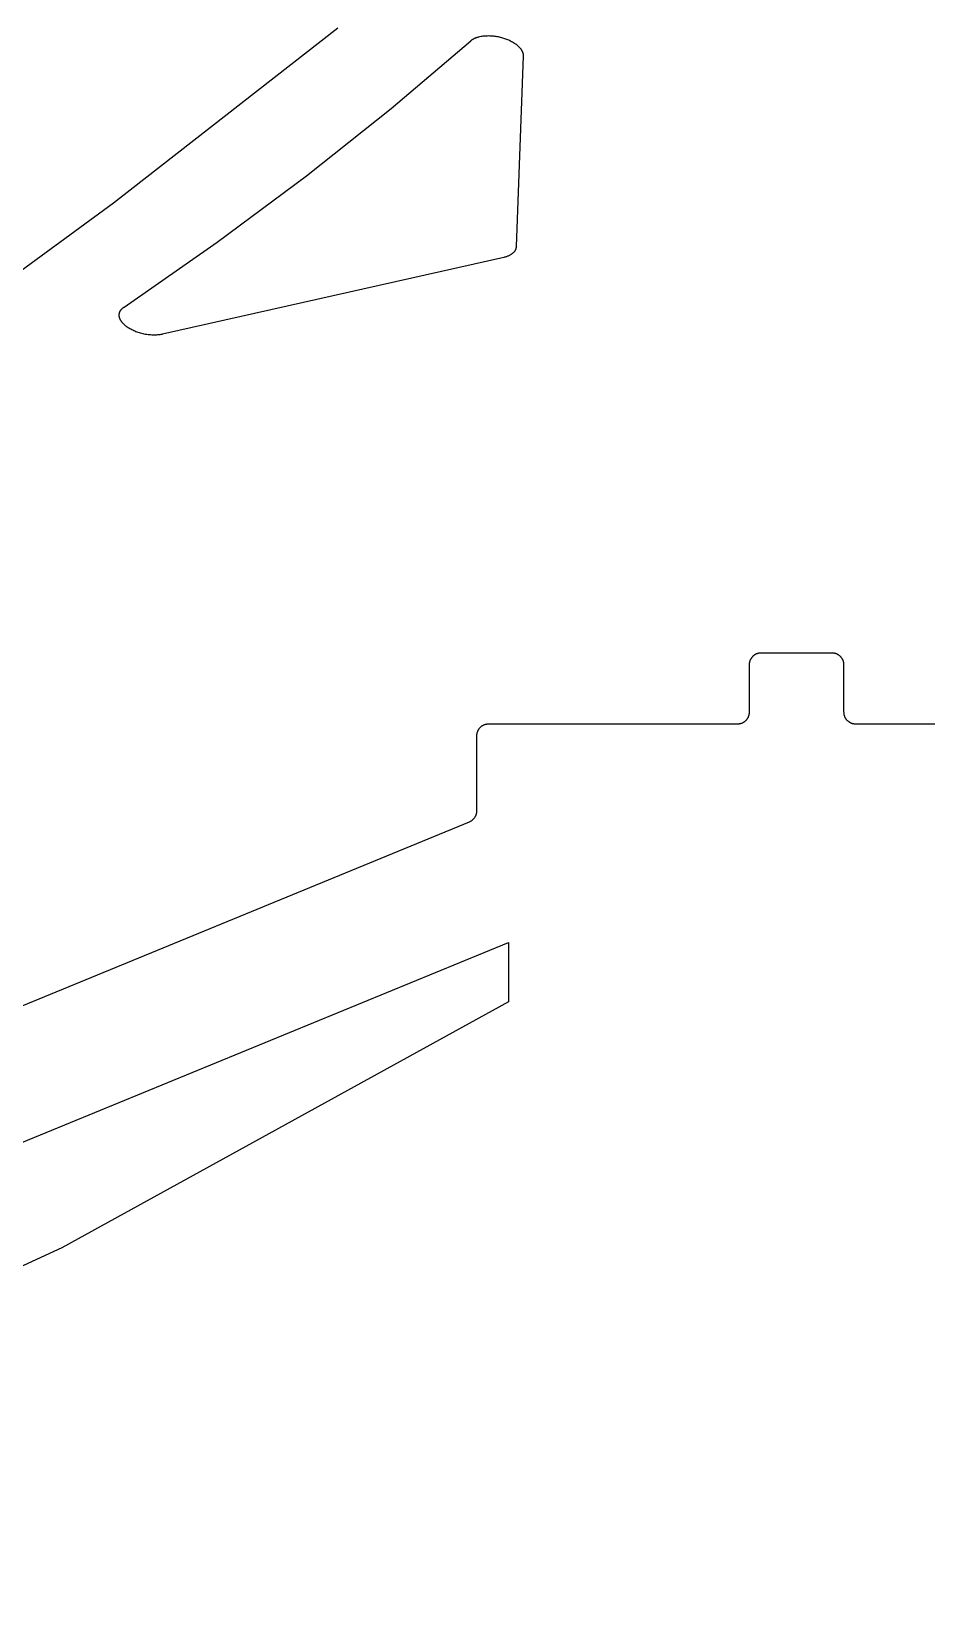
# Model space of a CAD drawing. Extents: x -3038 to -58, y -1919 to -667.
# Drawn here: x -2630 to -2253, y -1919 to -1250 of the extents above; entities that cross this region are included whole.
import ezdxf

# ---------------------------------------------------------------- set-up
doc = ezdxf.new("R2010")
doc.units = 0
doc.layers.add('DEFAULT', color=7, linetype='CONTINUOUS')

msp = doc.modelspace()

# ---------------------------------------------------------------- linework, layer by layer
at = {"layer": 'DEFAULT'}
for p, q in [((-2595.72, -1322.55), (-2501.1, -1248.73)), ((-2478.67, -1282.81), (-2445.05, -1254.22)), ((-2445.05, -1254.22), (-2444.94, -1254.12)), ((-2444.94, -1254.12), (-2444.82, -1254.03)), ((-2444.82, -1254.03), (-2444.7, -1253.93)), ((-2444.7, -1253.93), (-2444.58, -1253.84)), ((-2444.58, -1253.84), (-2444.45, -1253.75)), ((-2444.45, -1253.75), (-2444.31, -1253.67)), ((-2444.31, -1253.67), (-2444.18, -1253.58)), ((-2444.18, -1253.58), (-2444.03, -1253.49)), ((-2444.03, -1253.49), (-2443.88, -1253.41)), ((-2443.88, -1253.41), (-2443.73, -1253.33)), ((-2443.73, -1253.33), (-2443.58, -1253.25)), ((-2443.58, -1253.25), (-2443.41, -1253.17)), ((-2443.41, -1253.17), (-2443.25, -1253.1)), ((-2443.25, -1253.1), (-2443.08, -1253.02)), ((-2443.08, -1253.02), (-2442.9, -1252.95)), ((-2442.9, -1252.95), (-2442.73, -1252.88)), ((-2442.73, -1252.88), (-2442.54, -1252.82)), ((-2442.54, -1252.82), (-2442.36, -1252.75)), ((-2442.36, -1252.75), (-2442.16, -1252.69)), ((-2442.16, -1252.69), (-2441.97, -1252.63)), ((-2441.97, -1252.63), (-2441.57, -1252.52)), ((-2441.57, -1252.52), (-2441.15, -1252.42)), ((-2441.15, -1252.42), (-2440.72, -1252.34)), ((-2440.72, -1252.34), (-2440.28, -1252.26)), ((-2440.28, -1252.26), (-2439.83, -1252.2)), ((-2439.83, -1252.2), (-2439.36, -1252.14)), ((-2439.36, -1252.14), (-2438.89, -1252.11)), ((-2438.89, -1252.11), (-2438.41, -1252.08)), ((-2438.41, -1252.08), (-2437.93, -1252.07)), ((-2437.93, -1252.07), (-2437.44, -1252.06)), ((-2437.44, -1252.06), (-2436.94, -1252.08)), ((-2436.94, -1252.08), (-2436.45, -1252.1)), ((-2436.45, -1252.1), (-2435.95, -1252.14)), ((-2435.95, -1252.14), (-2435.46, -1252.18)), ((-2435.46, -1252.18), (-2434.96, -1252.24)), ((-2434.96, -1252.24), (-2434.48, -1252.31)), ((-2434.48, -1252.31), (-2433.99, -1252.39)), ((-2433.99, -1252.39), (-2433.51, -1252.48)), ((-2433.51, -1252.48), (-2433.04, -1252.58)), ((-2433.04, -1252.58), (-2432.58, -1252.69)), ((-2432.58, -1252.69), (-2432.12, -1252.8)), ((-2432.12, -1252.8), (-2431.68, -1252.93)), ((-2431.68, -1252.93), (-2431.24, -1253.06)), ((-2431.24, -1253.06), (-2430.8, -1253.2)), ((-2430.8, -1253.2), (-2430.36, -1253.36)), ((-2430.36, -1253.36), (-2429.92, -1253.52)), ((-2429.92, -1253.52), (-2429.48, -1253.7)), ((-2429.48, -1253.7), (-2429.05, -1253.88)), ((-2429.05, -1253.88), (-2428.63, -1254.08)), ((-2428.63, -1254.08), (-2428.21, -1254.28)), ((-2428.21, -1254.28), (-2427.8, -1254.5)), ((-2427.8, -1254.5), (-2427.4, -1254.72)), ((-2427.4, -1254.72), (-2427.01, -1254.96)), ((-2427.01, -1254.96), (-2426.64, -1255.2)), ((-2426.64, -1255.2), (-2426.28, -1255.45)), ((-2426.28, -1255.45), (-2425.93, -1255.7)), ((-2425.93, -1255.7), (-2425.6, -1255.96)), ((-2425.6, -1255.96), (-2425.44, -1256.1)), ((-2425.44, -1256.1), (-2425.28, -1256.23)), ((-2425.28, -1256.23), (-2425.13, -1256.37)), ((-2425.13, -1256.37), (-2424.98, -1256.5)), ((-2424.98, -1256.5), (-2424.84, -1256.64)), ((-2424.84, -1256.64), (-2424.7, -1256.78)), ((-2424.7, -1256.78), (-2424.57, -1256.92)), ((-2424.57, -1256.92), (-2424.44, -1257.06)), ((-2422.91, -1260.64), (-2425.88, -1341.01)), ((-2424.44, -1257.06), (-2424.32, -1257.2)), ((-2424.32, -1257.2), (-2424.2, -1257.34)), ((-2424.2, -1257.34), (-2424.09, -1257.48)), ((-2424.09, -1257.48), (-2423.98, -1257.62)), ((-2423.98, -1257.62), (-2423.88, -1257.77)), ((-2423.88, -1257.77), (-2423.78, -1257.91)), ((-2423.78, -1257.91), (-2423.69, -1258.05)), ((-2423.69, -1258.05), (-2423.6, -1258.19)), ((-2423.6, -1258.19), (-2423.52, -1258.33)), ((-2423.52, -1258.33), (-2423.44, -1258.48)), ((-2423.44, -1258.48), (-2423.37, -1258.62)), ((-2423.37, -1258.62), (-2423.31, -1258.76)), ((-2423.31, -1258.76), (-2423.24, -1258.9)), ((-2423.24, -1258.9), (-2423.19, -1259.04)), ((-2423.19, -1259.04), (-2423.14, -1259.18)), ((-2423.14, -1259.18), (-2423.09, -1259.32)), ((-2423.09, -1259.32), (-2423.05, -1259.45)), ((-2423.05, -1259.45), (-2423.02, -1259.59)), ((-2423.02, -1259.59), (-2422.99, -1259.73)), ((-2422.99, -1259.73), (-2422.96, -1259.86)), ((-2422.96, -1259.86), (-2422.94, -1259.99)), ((-2422.94, -1259.99), (-2422.92, -1260.12)), ((-2422.92, -1260.12), (-2422.91, -1260.25)), ((-2422.91, -1260.25), (-2422.91, -1260.38)), ((-2422.91, -1260.38), (-2422.91, -1260.45)), ((-2422.91, -1260.45), (-2422.9, -1260.51)), ((-2422.9, -1260.51), (-2422.91, -1260.58)), ((-2422.91, -1260.58), (-2422.91, -1260.64)), ((-2514.35, -1311.14), (-2478.67, -1282.81)), ((-2551.95, -1339.08), (-2514.35, -1311.14)), ((-2692.57, -1393.42), (-2595.72, -1322.55)), ((-2591.3, -1366.51), (-2551.95, -1339.08)), ((-2427.33, -1343.81), (-2427.42, -1343.89)), ((-2427.24, -1343.74), (-2427.33, -1343.81)), ((-2427.16, -1343.66), (-2427.24, -1343.74)), ((-2427.08, -1343.58), (-2427.16, -1343.66)), ((-2427, -1343.5), (-2427.08, -1343.58)), ((-2426.92, -1343.42), (-2427, -1343.5)), ((-2426.85, -1343.34), (-2426.92, -1343.42)), ((-2426.78, -1343.26), (-2426.85, -1343.34)), ((-2426.71, -1343.18), (-2426.78, -1343.26)), ((-2426.65, -1343.09), (-2426.71, -1343.18)), ((-2426.58, -1343.01), (-2426.65, -1343.09)), ((-2426.52, -1342.92), (-2426.58, -1343.01)), ((-2426.47, -1342.84), (-2426.52, -1342.92)), ((-2426.41, -1342.75), (-2426.47, -1342.84)), ((-2426.36, -1342.66), (-2426.41, -1342.75)), ((-2426.31, -1342.58), (-2426.36, -1342.66)), ((-2426.26, -1342.49), (-2426.31, -1342.58)), ((-2426.22, -1342.4), (-2426.26, -1342.49)), ((-2426.18, -1342.31), (-2426.22, -1342.4)), ((-2426.14, -1342.22), (-2426.18, -1342.31)), ((-2426.1, -1342.13), (-2426.14, -1342.22)), ((-2426.07, -1342.04), (-2426.1, -1342.13)), ((-2426.04, -1341.94), (-2426.07, -1342.04)), ((-2426.01, -1341.85), (-2426.04, -1341.94)), ((-2425.98, -1341.76), (-2426.01, -1341.85)), ((-2425.96, -1341.67), (-2425.98, -1341.76)), ((-2425.94, -1341.57), (-2425.96, -1341.67)), ((-2425.92, -1341.48), (-2425.94, -1341.57)), ((-2425.91, -1341.39), (-2425.92, -1341.48)), ((-2425.9, -1341.29), (-2425.91, -1341.39)), ((-2425.89, -1341.2), (-2425.9, -1341.29)), ((-2425.88, -1341.1), (-2425.89, -1341.2)), ((-2425.88, -1341.01), (-2425.88, -1341.1)), ((-2431.13, -1345.56), (-2575.02, -1377.95)), ((-2430.85, -1345.5), (-2431.13, -1345.56)), ((-2430.57, -1345.42), (-2430.85, -1345.5)), ((-2430.3, -1345.35), (-2430.57, -1345.42)), ((-2430.03, -1345.26), (-2430.3, -1345.35)), ((-2429.76, -1345.17), (-2430.03, -1345.26)), ((-2429.51, -1345.08), (-2429.76, -1345.17)), ((-2429.25, -1344.97), (-2429.51, -1345.08)), ((-2429.01, -1344.87), (-2429.25, -1344.97)), ((-2428.77, -1344.75), (-2429.01, -1344.87)), ((-2428.54, -1344.63), (-2428.77, -1344.75)), ((-2428.31, -1344.51), (-2428.54, -1344.63)), ((-2428.1, -1344.38), (-2428.31, -1344.51)), ((-2428, -1344.31), (-2428.1, -1344.38)), ((-2427.89, -1344.25), (-2428, -1344.31)), ((-2427.79, -1344.18), (-2427.89, -1344.25)), ((-2427.7, -1344.11), (-2427.79, -1344.18)), ((-2427.6, -1344.04), (-2427.7, -1344.11)), ((-2427.51, -1343.96), (-2427.6, -1344.04)), ((-2427.42, -1343.89), (-2427.51, -1343.96)), ((-2593.32, -1369.69), (-2593.31, -1369.61)), ((-2593.32, -1369.76), (-2593.32, -1369.69)), ((-2593.32, -1369.83), (-2593.32, -1369.76)), ((-2593.32, -1369.9), (-2593.32, -1369.83)), ((-2593.32, -1369.98), (-2593.32, -1369.9)), ((-2593.32, -1370.05), (-2593.32, -1369.98)), ((-2593.32, -1370.12), (-2593.32, -1370.05)), ((-2593.31, -1370.2), (-2593.32, -1370.12)), ((-2593.31, -1369.54), (-2593.3, -1369.47)), ((-2593.31, -1369.61), (-2593.31, -1369.54)), ((-2593.3, -1370.27), (-2593.31, -1370.2)), ((-2593.3, -1369.47), (-2593.29, -1369.4)), ((-2593.3, -1370.35), (-2593.3, -1370.27)), ((-2593.29, -1370.42), (-2593.3, -1370.35)), ((-2593.29, -1369.4), (-2593.28, -1369.33)), ((-2593.27, -1370.5), (-2593.29, -1370.42)), ((-2593.28, -1369.33), (-2593.27, -1369.26)), ((-2593.27, -1369.26), (-2593.26, -1369.19)), ((-2593.26, -1370.57), (-2593.27, -1370.5)), ((-2593.26, -1369.19), (-2593.24, -1369.12)), ((-2593.25, -1370.64), (-2593.26, -1370.57)), ((-2593.24, -1369.12), (-2593.23, -1369.05)), ((-2593.23, -1369.05), (-2593.21, -1368.98)), ((-2593.21, -1368.98), (-2593.19, -1368.91)), ((-2593.19, -1368.91), (-2593.17, -1368.84)), ((-2593.17, -1368.84), (-2593.15, -1368.77)), ((-2593.15, -1368.77), (-2593.12, -1368.71)), ((-2593.12, -1368.71), (-2593.1, -1368.64)), ((-2593.1, -1368.64), (-2593.07, -1368.57)), ((-2593.07, -1368.57), (-2593.05, -1368.51)), ((-2593.05, -1368.51), (-2593.02, -1368.44)), ((-2593.02, -1368.44), (-2592.99, -1368.38)), ((-2592.99, -1368.38), (-2592.96, -1368.31)), ((-2592.96, -1368.31), (-2592.92, -1368.25)), ((-2592.92, -1368.25), (-2592.89, -1368.19)), ((-2592.89, -1368.19), (-2592.86, -1368.12)), ((-2592.86, -1368.12), (-2592.82, -1368.06)), ((-2592.82, -1368.06), (-2592.78, -1368)), ((-2592.78, -1368), (-2592.74, -1367.94)), ((-2592.74, -1367.94), (-2592.7, -1367.88)), ((-2592.7, -1367.88), (-2592.66, -1367.82)), ((-2592.66, -1367.82), (-2592.62, -1367.76)), ((-2592.62, -1367.76), (-2592.53, -1367.64)), ((-2592.53, -1367.64), (-2592.44, -1367.52)), ((-2592.44, -1367.52), (-2592.34, -1367.41)), ((-2592.34, -1367.41), (-2592.24, -1367.3)), ((-2592.24, -1367.3), (-2592.14, -1367.19)), ((-2592.14, -1367.19), (-2592.03, -1367.09)), ((-2592.03, -1367.09), (-2591.92, -1366.98)), ((-2591.92, -1366.98), (-2591.8, -1366.88)), ((-2591.8, -1366.88), (-2591.68, -1366.79)), ((-2591.68, -1366.79), (-2591.56, -1366.69)), ((-2591.56, -1366.69), (-2591.43, -1366.6)), ((-2591.43, -1366.6), (-2591.3, -1366.51)), ((-2593.23, -1370.72), (-2593.25, -1370.64)), ((-2593.21, -1370.79), (-2593.23, -1370.72)), ((-2593.19, -1370.87), (-2593.21, -1370.79)), ((-2593.17, -1370.94), (-2593.19, -1370.87)), ((-2593.15, -1371.02), (-2593.17, -1370.94)), ((-2593.13, -1371.1), (-2593.15, -1371.02)), ((-2593.08, -1371.25), (-2593.13, -1371.1)), ((-2593.02, -1371.4), (-2593.08, -1371.25)), ((-2592.96, -1371.55), (-2593.02, -1371.4)), ((-2592.89, -1371.7), (-2592.96, -1371.55)), ((-2592.82, -1371.85), (-2592.89, -1371.7)), ((-2592.74, -1372), (-2592.82, -1371.85)), ((-2592.66, -1372.14), (-2592.74, -1372)), ((-2592.57, -1372.29), (-2592.66, -1372.14)), ((-2592.48, -1372.44), (-2592.57, -1372.29)), ((-2592.38, -1372.59), (-2592.48, -1372.44)), ((-2592.27, -1372.73), (-2592.38, -1372.59)), ((-2592.16, -1372.88), (-2592.27, -1372.73)), ((-2592.05, -1373.02), (-2592.16, -1372.88)), ((-2591.93, -1373.16), (-2592.05, -1373.02)), ((-2591.81, -1373.3), (-2591.93, -1373.16)), ((-2591.69, -1373.44), (-2591.81, -1373.3)), ((-2591.56, -1373.58), (-2591.69, -1373.44)), ((-2591.42, -1373.71), (-2591.56, -1373.58)), ((-2591.29, -1373.85), (-2591.42, -1373.71)), ((-2591.15, -1373.98), (-2591.29, -1373.85)), ((-2591, -1374.11), (-2591.15, -1373.98)), ((-2590.85, -1374.24), (-2591, -1374.11)), ((-2590.55, -1374.49), (-2590.85, -1374.24)), ((-2590.23, -1374.74), (-2590.55, -1374.49)), ((-2589.91, -1374.97), (-2590.23, -1374.74)), ((-2589.57, -1375.2), (-2589.91, -1374.97)), ((-2589.22, -1375.43), (-2589.57, -1375.2)), ((-2588.84, -1375.65), (-2589.22, -1375.43)), ((-2588.45, -1375.87), (-2588.84, -1375.65)), ((-2588.05, -1376.09), (-2588.45, -1375.87)), ((-2587.62, -1376.3), (-2588.05, -1376.09)), ((-2587.18, -1376.5), (-2587.62, -1376.3)), ((-2586.73, -1376.69), (-2587.18, -1376.5)), ((-2586.27, -1376.88), (-2586.73, -1376.69)), ((-2585.79, -1377.06), (-2586.27, -1376.88)), ((-2585.3, -1377.23), (-2585.79, -1377.06)), ((-2584.8, -1377.38), (-2585.3, -1377.23)), ((-2584.29, -1377.53), (-2584.8, -1377.38)), ((-2583.78, -1377.67), (-2584.29, -1377.53)), ((-2583.26, -1377.79), (-2583.78, -1377.67)), ((-2582.74, -1377.9), (-2583.26, -1377.79)), ((-2582.21, -1378), (-2582.74, -1377.9)), ((-2581.69, -1378.09), (-2582.21, -1378)), ((-2581.16, -1378.16), (-2581.69, -1378.09)), ((-2580.64, -1378.22), (-2581.16, -1378.16)), ((-2580.12, -1378.26), (-2580.64, -1378.22)), ((-2579.6, -1378.3), (-2580.12, -1378.26)), ((-2579.09, -1378.32), (-2579.6, -1378.3)), ((-2578.59, -1378.32), (-2579.09, -1378.32)), ((-2578.1, -1378.32), (-2578.59, -1378.32)), ((-2577.62, -1378.3), (-2578.1, -1378.32)), ((-2577.16, -1378.27), (-2577.62, -1378.3)), ((-2576.7, -1378.22), (-2577.16, -1378.27)), ((-2576.26, -1378.17), (-2576.7, -1378.22)), ((-2575.83, -1378.11), (-2576.26, -1378.17)), ((-2575.42, -1378.03), (-2575.83, -1378.11)), ((-2575.02, -1377.95), (-2575.42, -1378.03)), ((-2327.6, -1517.2), (-2327.61, -1517.38)), ((-2327.61, -1517.38), (-2327.61, -1537.38)), ((-2327.58, -1516.86), (-2327.6, -1517.03)), ((-2327.6, -1517.03), (-2327.6, -1517.2)), ((-2327.56, -1516.69), (-2327.58, -1516.86)), ((-2327.53, -1516.53), (-2327.56, -1516.69)), ((-2327.5, -1516.36), (-2327.53, -1516.53)), ((-2327.47, -1516.19), (-2327.5, -1516.36)), ((-2327.42, -1516.03), (-2327.47, -1516.19)), ((-2327.37, -1515.86), (-2327.42, -1516.03)), ((-2327.32, -1515.7), (-2327.37, -1515.86)), ((-2327.26, -1515.54), (-2327.32, -1515.7)), ((-2327.19, -1515.38), (-2327.26, -1515.54)), ((-2327.12, -1515.23), (-2327.19, -1515.38)), ((-2327.05, -1515.07), (-2327.12, -1515.23)), ((-2326.97, -1514.92), (-2327.05, -1515.07)), ((-2326.88, -1514.78), (-2326.97, -1514.92)), ((-2326.79, -1514.63), (-2326.88, -1514.78)), ((-2326.69, -1514.49), (-2326.79, -1514.63)), ((-2326.59, -1514.35), (-2326.69, -1514.49)), ((-2326.49, -1514.22), (-2326.59, -1514.35)), ((-2326.38, -1514.09), (-2326.49, -1514.22)), ((-2326.26, -1513.96), (-2326.38, -1514.09)), ((-2326.14, -1513.84), (-2326.26, -1513.96)), ((-2326.02, -1513.72), (-2326.14, -1513.84)), ((-2325.89, -1513.61), (-2326.02, -1513.72)), ((-2325.76, -1513.5), (-2325.89, -1513.61)), ((-2325.63, -1513.39), (-2325.76, -1513.5)), ((-2325.49, -1513.29), (-2325.63, -1513.39)), ((-2325.35, -1513.19), (-2325.49, -1513.29)), ((-2325.21, -1513.1), (-2325.35, -1513.19)), ((-2325.06, -1513.02), (-2325.21, -1513.1)), ((-2324.91, -1512.94), (-2325.06, -1513.02)), ((-2324.75, -1512.86), (-2324.91, -1512.94)), ((-2324.6, -1512.79), (-2324.75, -1512.86)), ((-2324.44, -1512.72), (-2324.6, -1512.79)), ((-2324.28, -1512.66), (-2324.44, -1512.72)), ((-2324.12, -1512.61), (-2324.28, -1512.66)), ((-2323.96, -1512.56), (-2324.12, -1512.61)), ((-2323.79, -1512.52), (-2323.96, -1512.56)), ((-2323.62, -1512.48), (-2323.79, -1512.52)), ((-2323.46, -1512.45), (-2323.62, -1512.48)), ((-2323.29, -1512.42), (-2323.46, -1512.45)), ((-2323.12, -1512.4), (-2323.29, -1512.42)), ((-2322.95, -1512.39), (-2323.12, -1512.4)), ((-2322.78, -1512.38), (-2322.95, -1512.39)), ((-2322.61, -1512.38), (-2322.78, -1512.38)), ((-2292.61, -1512.38), (-2322.61, -1512.38)), ((-2292.44, -1512.38), (-2292.61, -1512.38)), ((-2292.27, -1512.39), (-2292.44, -1512.38)), ((-2292.1, -1512.4), (-2292.27, -1512.39)), ((-2291.93, -1512.42), (-2292.1, -1512.4)), ((-2291.76, -1512.45), (-2291.93, -1512.42)), ((-2291.59, -1512.48), (-2291.76, -1512.45)), ((-2291.42, -1512.52), (-2291.59, -1512.48)), ((-2291.26, -1512.56), (-2291.42, -1512.52)), ((-2291.09, -1512.61), (-2291.26, -1512.56)), ((-2290.93, -1512.66), (-2291.09, -1512.61)), ((-2290.77, -1512.72), (-2290.93, -1512.66)), ((-2290.62, -1512.79), (-2290.77, -1512.72)), ((-2290.46, -1512.86), (-2290.62, -1512.79)), ((-2290.31, -1512.94), (-2290.46, -1512.86)), ((-2290.16, -1513.02), (-2290.31, -1512.94)), ((-2290.01, -1513.1), (-2290.16, -1513.02)), ((-2289.87, -1513.19), (-2290.01, -1513.1)), ((-2289.72, -1513.29), (-2289.87, -1513.19)), ((-2289.59, -1513.39), (-2289.72, -1513.29)), ((-2289.45, -1513.5), (-2289.59, -1513.39)), ((-2289.32, -1513.61), (-2289.45, -1513.5)), ((-2289.19, -1513.72), (-2289.32, -1513.61)), ((-2289.07, -1513.84), (-2289.19, -1513.72)), ((-2288.95, -1513.96), (-2289.07, -1513.84)), ((-2288.84, -1514.09), (-2288.95, -1513.96)), ((-2288.73, -1514.22), (-2288.84, -1514.09)), ((-2288.62, -1514.35), (-2288.73, -1514.22)), ((-2288.52, -1514.49), (-2288.62, -1514.35)), ((-2288.43, -1514.63), (-2288.52, -1514.49)), ((-2288.34, -1514.78), (-2288.43, -1514.63)), ((-2288.25, -1514.92), (-2288.34, -1514.78)), ((-2288.17, -1515.07), (-2288.25, -1514.92)), ((-2288.09, -1515.23), (-2288.17, -1515.07)), ((-2288.02, -1515.38), (-2288.09, -1515.23)), ((-2287.96, -1515.54), (-2288.02, -1515.38)), ((-2287.9, -1515.7), (-2287.96, -1515.54)), ((-2287.84, -1515.86), (-2287.9, -1515.7)), ((-2287.79, -1516.03), (-2287.84, -1515.86)), ((-2287.75, -1516.19), (-2287.79, -1516.03)), ((-2287.71, -1516.36), (-2287.75, -1516.19)), ((-2287.68, -1516.53), (-2287.71, -1516.36)), ((-2287.65, -1516.69), (-2287.68, -1516.53)), ((-2287.63, -1516.86), (-2287.65, -1516.69)), ((-2287.62, -1517.03), (-2287.63, -1516.86)), ((-2287.61, -1517.2), (-2287.62, -1517.03)), ((-2287.61, -1517.38), (-2287.61, -1517.2)), ((-2287.61, -1537.38), (-2287.61, -1517.38)), ((-2327.62, -1537.72), (-2327.63, -1537.89)), ((-2327.61, -1537.55), (-2327.62, -1537.72)), ((-2327.61, -1537.38), (-2327.61, -1537.55)), ((-2287.6, -1537.55), (-2287.61, -1537.38)), ((-2287.6, -1537.72), (-2287.6, -1537.55)), ((-2287.58, -1537.89), (-2287.6, -1537.72)), ((-2441.59, -1544.35), (-2441.69, -1544.49)), ((-2441.49, -1544.22), (-2441.59, -1544.35)), ((-2441.38, -1544.09), (-2441.49, -1544.22)), ((-2441.26, -1543.96), (-2441.38, -1544.09)), ((-2441.14, -1543.84), (-2441.26, -1543.96)), ((-2441.02, -1543.72), (-2441.14, -1543.84)), ((-2440.89, -1543.61), (-2441.02, -1543.72)), ((-2440.76, -1543.5), (-2440.89, -1543.61)), ((-2440.63, -1543.39), (-2440.76, -1543.5)), ((-2440.49, -1543.29), (-2440.63, -1543.39)), ((-2440.35, -1543.19), (-2440.49, -1543.29)), ((-2440.21, -1543.1), (-2440.35, -1543.19)), ((-2440.06, -1543.02), (-2440.21, -1543.1)), ((-2439.91, -1542.94), (-2440.06, -1543.02)), ((-2439.75, -1542.86), (-2439.91, -1542.94)), ((-2439.6, -1542.79), (-2439.75, -1542.86)), ((-2439.44, -1542.72), (-2439.6, -1542.79)), ((-2439.28, -1542.66), (-2439.44, -1542.72)), ((-2439.12, -1542.61), (-2439.28, -1542.66)), ((-2438.96, -1542.56), (-2439.12, -1542.61)), ((-2438.79, -1542.52), (-2438.96, -1542.56)), ((-2438.62, -1542.48), (-2438.79, -1542.52)), ((-2438.46, -1542.45), (-2438.62, -1542.48)), ((-2438.29, -1542.42), (-2438.46, -1542.45)), ((-2438.12, -1542.4), (-2438.29, -1542.42)), ((-2437.95, -1542.39), (-2438.12, -1542.4)), ((-2437.78, -1542.38), (-2437.95, -1542.39)), ((-2437.61, -1542.38), (-2437.78, -1542.38)), ((-2332.61, -1542.38), (-2437.61, -1542.38)), ((-2332.44, -1542.37), (-2332.61, -1542.38)), ((-2332.27, -1542.36), (-2332.44, -1542.37)), ((-2332.1, -1542.35), (-2332.27, -1542.36)), ((-2331.93, -1542.33), (-2332.1, -1542.35)), ((-2331.76, -1542.3), (-2331.93, -1542.33)), ((-2331.59, -1542.27), (-2331.76, -1542.3)), ((-2331.42, -1542.23), (-2331.59, -1542.27)), ((-2331.26, -1542.19), (-2331.42, -1542.23)), ((-2331.09, -1542.14), (-2331.26, -1542.19)), ((-2330.93, -1542.09), (-2331.09, -1542.14)), ((-2330.77, -1542.03), (-2330.93, -1542.09)), ((-2330.62, -1541.96), (-2330.77, -1542.03)), ((-2330.46, -1541.89), (-2330.62, -1541.96)), ((-2330.31, -1541.81), (-2330.46, -1541.89)), ((-2330.16, -1541.73), (-2330.31, -1541.81)), ((-2330.01, -1541.65), (-2330.16, -1541.73)), ((-2329.87, -1541.56), (-2330.01, -1541.65)), ((-2329.72, -1541.46), (-2329.87, -1541.56)), ((-2329.59, -1541.36), (-2329.72, -1541.46)), ((-2329.45, -1541.25), (-2329.59, -1541.36)), ((-2329.32, -1541.14), (-2329.45, -1541.25)), ((-2329.19, -1541.03), (-2329.32, -1541.14)), ((-2329.07, -1540.91), (-2329.19, -1541.03)), ((-2328.95, -1540.79), (-2329.07, -1540.91)), ((-2328.84, -1540.66), (-2328.95, -1540.79)), ((-2328.73, -1540.53), (-2328.84, -1540.66)), ((-2328.62, -1540.4), (-2328.73, -1540.53)), ((-2328.52, -1540.26), (-2328.62, -1540.4)), ((-2328.43, -1540.12), (-2328.52, -1540.26)), ((-2328.34, -1539.97), (-2328.43, -1540.12)), ((-2328.25, -1539.83), (-2328.34, -1539.97)), ((-2328.17, -1539.68), (-2328.25, -1539.83)), ((-2328.09, -1539.52), (-2328.17, -1539.68)), ((-2328.02, -1539.37), (-2328.09, -1539.52)), ((-2327.96, -1539.21), (-2328.02, -1539.37)), ((-2327.9, -1539.05), (-2327.96, -1539.21)), ((-2327.84, -1538.89), (-2327.9, -1539.05)), ((-2327.79, -1538.72), (-2327.84, -1538.89)), ((-2327.75, -1538.56), (-2327.79, -1538.72)), ((-2327.71, -1538.39), (-2327.75, -1538.56)), ((-2327.68, -1538.22), (-2327.71, -1538.39)), ((-2327.65, -1538.06), (-2327.68, -1538.22)), ((-2327.63, -1537.89), (-2327.65, -1538.06)), ((-2287.56, -1538.06), (-2287.58, -1537.89)), ((-2287.53, -1538.22), (-2287.56, -1538.06)), ((-2287.5, -1538.39), (-2287.53, -1538.22)), ((-2287.47, -1538.56), (-2287.5, -1538.39)), ((-2287.42, -1538.72), (-2287.47, -1538.56)), ((-2287.37, -1538.89), (-2287.42, -1538.72)), ((-2287.32, -1539.05), (-2287.37, -1538.89)), ((-2287.26, -1539.21), (-2287.32, -1539.05)), ((-2287.19, -1539.37), (-2287.26, -1539.21)), ((-2287.12, -1539.52), (-2287.19, -1539.37)), ((-2287.05, -1539.68), (-2287.12, -1539.52)), ((-2286.97, -1539.83), (-2287.05, -1539.68)), ((-2286.88, -1539.97), (-2286.97, -1539.83)), ((-2286.79, -1540.12), (-2286.88, -1539.97)), ((-2286.69, -1540.26), (-2286.79, -1540.12)), ((-2286.59, -1540.4), (-2286.69, -1540.26)), ((-2286.49, -1540.53), (-2286.59, -1540.4)), ((-2286.38, -1540.66), (-2286.49, -1540.53)), ((-2286.26, -1540.79), (-2286.38, -1540.66)), ((-2286.14, -1540.91), (-2286.26, -1540.79)), ((-2286.02, -1541.03), (-2286.14, -1540.91)), ((-2285.89, -1541.14), (-2286.02, -1541.03)), ((-2285.76, -1541.25), (-2285.89, -1541.14)), ((-2285.63, -1541.36), (-2285.76, -1541.25)), ((-2285.49, -1541.46), (-2285.63, -1541.36)), ((-2285.35, -1541.56), (-2285.49, -1541.46)), ((-2285.21, -1541.65), (-2285.35, -1541.56)), ((-2285.06, -1541.73), (-2285.21, -1541.65)), ((-2284.91, -1541.81), (-2285.06, -1541.73)), ((-2284.75, -1541.89), (-2284.91, -1541.81)), ((-2284.6, -1541.96), (-2284.75, -1541.89)), ((-2284.44, -1542.03), (-2284.6, -1541.96)), ((-2284.28, -1542.09), (-2284.44, -1542.03)), ((-2284.12, -1542.14), (-2284.28, -1542.09)), ((-2283.96, -1542.19), (-2284.12, -1542.14)), ((-2283.79, -1542.23), (-2283.96, -1542.19)), ((-2283.62, -1542.27), (-2283.79, -1542.23)), ((-2283.46, -1542.3), (-2283.62, -1542.27)), ((-2283.29, -1542.33), (-2283.46, -1542.3)), ((-2283.12, -1542.35), (-2283.29, -1542.33)), ((-2282.95, -1542.36), (-2283.12, -1542.35)), ((-2282.78, -1542.37), (-2282.95, -1542.36)), ((-2282.61, -1542.38), (-2282.78, -1542.37)), ((-2177.61, -1542.38), (-2282.61, -1542.38)), ((-2442.6, -1547.2), (-2442.61, -1547.38)), ((-2442.61, -1547.38), (-2442.61, -1579.02)), ((-2442.58, -1546.86), (-2442.6, -1547.03)), ((-2442.6, -1547.03), (-2442.6, -1547.2)), ((-2442.56, -1546.69), (-2442.58, -1546.86)), ((-2442.53, -1546.53), (-2442.56, -1546.69)), ((-2442.5, -1546.36), (-2442.53, -1546.53)), ((-2442.47, -1546.19), (-2442.5, -1546.36)), ((-2442.42, -1546.03), (-2442.47, -1546.19)), ((-2442.37, -1545.86), (-2442.42, -1546.03)), ((-2442.32, -1545.7), (-2442.37, -1545.86)), ((-2442.26, -1545.54), (-2442.32, -1545.7)), ((-2442.19, -1545.38), (-2442.26, -1545.54)), ((-2442.12, -1545.23), (-2442.19, -1545.38)), ((-2442.05, -1545.07), (-2442.12, -1545.23)), ((-2441.97, -1544.92), (-2442.05, -1545.07)), ((-2441.88, -1544.78), (-2441.97, -1544.92)), ((-2441.79, -1544.63), (-2441.88, -1544.78)), ((-2441.69, -1544.49), (-2441.79, -1544.63)), ((-2445.71, -1583.65), (-3003.47, -1812.86)), ((-2445.55, -1583.58), (-2445.71, -1583.65)), ((-2445.39, -1583.51), (-2445.55, -1583.58)), ((-2445.24, -1583.43), (-2445.39, -1583.51)), ((-2445.08, -1583.34), (-2445.24, -1583.43)), ((-2444.94, -1583.25), (-2445.08, -1583.34)), ((-2444.79, -1583.16), (-2444.94, -1583.25)), ((-2444.65, -1583.06), (-2444.79, -1583.16)), ((-2444.51, -1582.95), (-2444.65, -1583.06)), ((-2444.38, -1582.84), (-2444.51, -1582.95)), ((-2444.25, -1582.73), (-2444.38, -1582.84)), ((-2444.12, -1582.61), (-2444.25, -1582.73)), ((-2444, -1582.48), (-2444.12, -1582.61)), ((-2443.88, -1582.36), (-2444, -1582.48)), ((-2443.77, -1582.22), (-2443.88, -1582.36)), ((-2443.66, -1582.09), (-2443.77, -1582.22)), ((-2443.55, -1581.95), (-2443.66, -1582.09)), ((-2443.45, -1581.81), (-2443.55, -1581.95)), ((-2443.36, -1581.66), (-2443.45, -1581.81)), ((-2443.27, -1581.51), (-2443.36, -1581.66)), ((-2443.19, -1581.36), (-2443.27, -1581.51)), ((-2443.11, -1581.21), (-2443.19, -1581.36)), ((-2443.04, -1581.05), (-2443.11, -1581.21)), ((-2442.97, -1580.89), (-2443.04, -1581.05)), ((-2442.91, -1580.73), (-2442.97, -1580.89)), ((-2442.85, -1580.56), (-2442.91, -1580.73)), ((-2442.8, -1580.4), (-2442.85, -1580.56)), ((-2442.75, -1580.23), (-2442.8, -1580.4)), ((-2442.72, -1580.06), (-2442.75, -1580.23)), ((-2442.68, -1579.89), (-2442.72, -1580.06)), ((-2442.66, -1579.72), (-2442.68, -1579.89)), ((-2442.63, -1579.54), (-2442.66, -1579.72)), ((-2442.62, -1579.37), (-2442.63, -1579.54)), ((-2442.61, -1579.2), (-2442.62, -1579.37)), ((-2442.61, -1579.02), (-2442.61, -1579.2)), ((-2994.16, -1866.59), (-2429.16, -1634.4)), ((-2429.16, -1634.4), (-2429.16, -1659.4)), ((-2429.16, -1659.4), (-2617.6, -1763.19)), ((-2617.6, -1763.19), (-2954.91, -1918.97))]:
    msp.add_line(p, q, dxfattribs=at)

doc.saveas('drawing.dxf')
